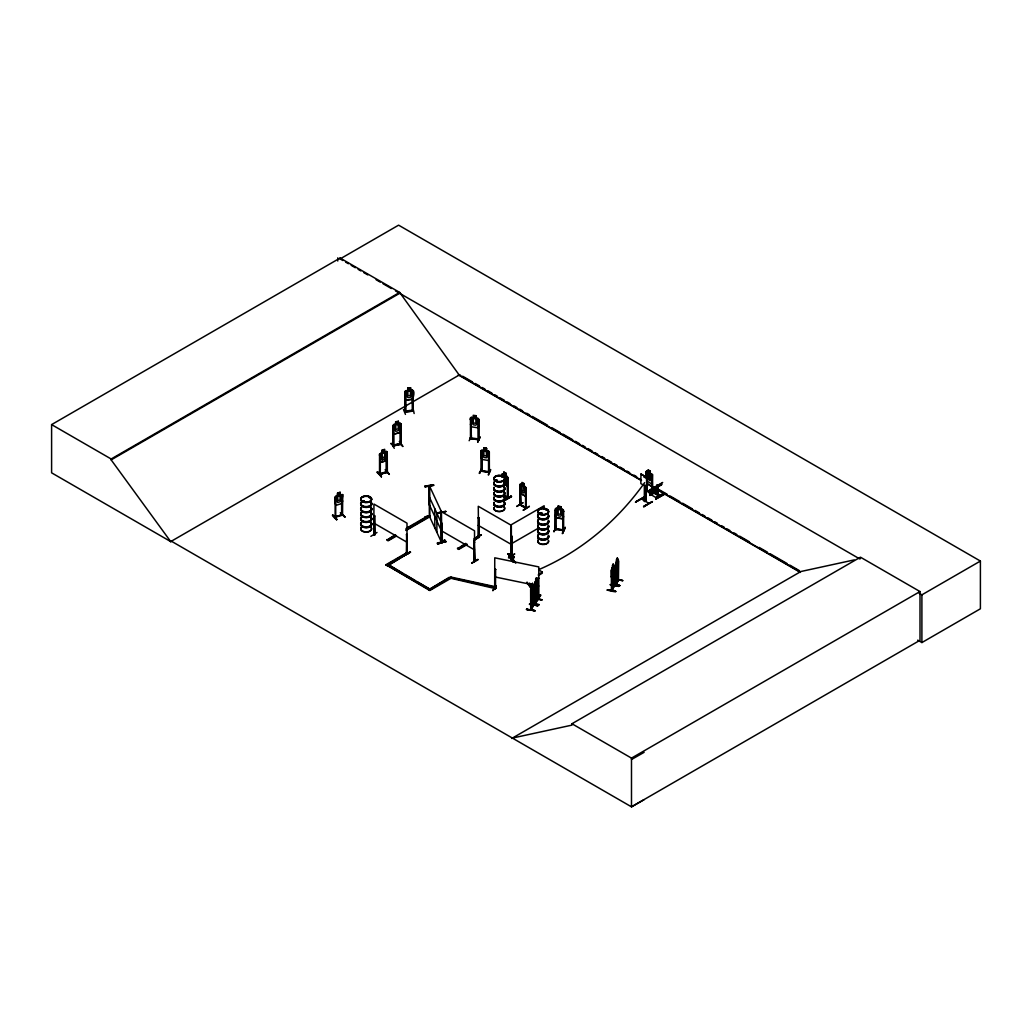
<?xml version="1.0" encoding="UTF-8"?>
<svg xmlns="http://www.w3.org/2000/svg" width="1032" height="1032" viewBox="0 0 1032 1032"><rect width="100%" height="100%" fill="white"/><g stroke="black" fill="none" stroke-linecap="round" stroke-linejoin="round"><path stroke-width="1.5" d="M647.129 481.002L646.845 490.69L646.251 487.156M646.277 477.635C644.897 476.126 647.954 468.889 646.213 472.088L646.213 476.81L644.858 477.61M646.509 487.014C643.439 490.252 653.875 497.102 652.714 492.2L651.682 491.993L652.714 492.2M646.535 477.481L646.561 471.121M646.845 490.69L646.303 471.276M386.42 453.267L386.471 472.54L386.42 453.267L387.129 453.061L387.168 472.101L379.466 474.385L380.253 473.688M533.428 590.988C534.137 592.458 530.448 600.611 530.719 595.709M613.872 574.527C615.394 565.575 612.105 583.39 611.37 576.359M649.773 490.458L649.438 492.496L658.055 487.517L649.438 492.096M526.552 609.435C552.546 613.343 508.957 606.777 535.015 610.686M526.681 609.138L535.028 610.75M530.848 603.294L539.181 604.881M530.861 602.985L539.181 604.546M607.268 590.149C612.324 588.176 623.689 594.522 607.28 590.085M607.397 589.865L615.743 591.478M611.434 584.28L619.909 585.621L611.576 583.648M611.563 584.009L619.884 585.608L611.434 584.306M533.738 586.137L533.505 605.707L533.054 584.331L530.629 589.388L530.719 609.938L533.802 604.507L533.802 605.294M537.337 599.308L535.234 604.133L535.169 584.499M535.479 603.668L535.518 603.023M537.298 599.76L537.982 599.399L538.033 578.372L538.885 578.346L538.033 578.372M537.93 599.399L535.208 604.081L535.711 578.784C537.724 575.069 537.595 586.318 535.737 588.201L535.285 587.118M614.311 585.66L611.447 590.549M612.015 590.278L614.453 585.957L614.156 566.8L613.885 586.382L614.479 585.97M613.859 585.57L614.517 585.234L614.156 585.892M618.052 579.829L618.684 579.378L615.601 584.809L615.549 564.233L616.504 561.872M618.62 561.008L618.349 580.59L618.31 559.55C616.388 561.718 618.323 555.629 616.452 559.525L615.898 584.86L618.684 580.074M363.548 501.41L364.128 501.139L362.916 501.358M363.019 501.41C362.529 499.72 364.593 501.371 363.29 501.204M364.103 501.268L363.29 500.597M369.637 497.85L369.34 497.218M400.971 444.328L399.977 444.328L400.674 443.412L400.803 444.147L392.702 445.94L393.605 445.05M399.977 443.631L393.502 445.024M496.869 480.68L495.592 480.628M495.541 480.461L496.65 480.061L496.96 480.938M501.991 477.055L502.778 476.797L502.132 477.248M502.674 476.861L502.907 476.978M541.748 512.762A5.457 3.148 0 0 0 539.31 513.588L541.091 513.394M539.71 513.755L541.065 513.433M545.902 509.989L546.728 509.782M546.044 509.782L546.573 509.615M530.719 589.401L531.622 584.654C533.26 580.835 533.57 592.097 531.57 594.058L531.119 592.961M535.118 591.646L537.298 587.918C539.878 574.45 531.893 607.306 535.208 582.164M611.873 590.627L612.247 567.703L611.344 570.115L611.434 590.652M531.622 584.654L531.016 609.989L533.763 605.255M507.667 554.055C510.505 551.836 520.928 563.433 507.705 553.99M514.168 557.409L507.925 553.849L514.207 557.332M616.246 583.686L615.562 584.06L616.246 584.383L616.168 565.278M335.826 517.277L335.671 516.426M342.624 515.084L341.979 515.355M335.103 503.293L335.181 496.998L335.981 496.018L342.676 494.599L341.824 503.526L335.877 505.383L335.181 503.255M341.824 503.526L342.676 500.907M387.245 458.053L386.355 460.646L380.395 462.465L379.647 460.285M387.284 458.092L386.407 460.698L380.395 462.465M429.389 516.529L429.996 516.851M525.959 494.212L525.391 496.147L526.101 494.225M651.566 483.737L652.25 481.854L651.618 483.84L646.909 481.041M395.669 421.83L395.759 424.229L395.63 421.778L398.352 421.224L398.262 423.675L399.603 424.165L399.603 428.551L398.262 430.718L395.759 431.286L394.405 429.699L394.405 425.313L395.759 424.229L393.798 424.539L392.986 425.61L392.947 431.866L393.811 434.059L400.106 432.666L401.035 430.125M503.861 484.072L507.202 485.956L507.899 483.931M429.144 485.866L429.209 504.893M441.283 511.924L441.541 542.6L441.412 511.395M336.613 519.818C333.8 513.936 328.795 513.201 336.651 519.767M336.987 519.341L332.743 514.878M413.303 396.894L412.349 399.268L405.847 399.952M387.322 471.637L386.678 471.843M377.467 471.83L377.041 472.359L381.427 476.745L377.454 471.843L381.376 476.668M390.728 443.747L391.18 443.27L394.276 448.301M478.693 419.315L478.706 439.851L478.784 419.302L477.803 418.321L471.327 417.341L470.463 417.986L471.302 426.809L477.829 427.79L478.758 425.661M477.829 427.79L478.784 425.61M563.64 516.606L562.659 518.838L556.145 517.832L555.306 515.303L556.171 517.78M516.838 506.493L523.095 502.61L516.903 506.183M370.849 536.356L377.015 532.46M442.225 523.495L441.451 523.301L442.225 523.495L442.289 542.626L441.67 542.264C427.248 549.721 457.537 532.809 438.368 543.967M481.041 534.873L475.184 538.536M563.614 530.616L555.164 529.506L555.332 510.26L556.106 510.376L556.106 529.648L555.319 529.584L555.306 509.008L556.196 508.312L562.621 509.382L563.614 510.35L563.64 530.822M556.106 510.376L555.255 510.427M560.84 506.738L558.08 506.248L560.84 506.738L560.75 509.15L562.13 510.143L562.13 514.529L560.75 516.193L558.157 515.794L556.764 513.704L556.764 509.318L558.157 508.75L558.08 506.248L558.067 508.66L556.171 508.363M562.634 509.369L560.84 509.086L560.866 506.686M562.788 511.588L563.627 511.537L562.788 511.588L562.763 530.732L563.433 530.848M556.338 526.578L553.952 531.803L556.222 526.913M555.164 528.81C556.712 528.062 555.951 530.371 556.042 528.99M555.242 528.642L563.704 529.919L562.814 530.487M562.969 530.5L562.866 511.421M562.543 532.783C570.593 515.678 557.112 545.09 564.93 528.255M562.543 533.183L564.878 527.933M403.46 409.498L405.447 414.387M471.327 417.341L470.54 418.076M471.185 419.521L470.424 419.392L471.185 419.521L471.185 438.613M470.437 424.333L471.392 426.68M476.01 418.025L476.01 415.677L473.211 415.29L473.301 417.728L471.921 418.295L471.921 422.681L473.301 424.784L475.894 425.197L477.274 423.533L477.274 419.147L475.894 418.141L475.92 415.741M477.803 418.321L478.667 419.366M478.01 420.437L478.771 420.553L478.01 420.437L478.126 439.49M469.134 440.716L471.547 435.955M470.489 437.839C472.282 438.213 469.857 436.846 470.476 438.561L470.463 417.986M477.842 439.18L478.861 438.961L471.147 437.929M477.945 439.709L478.771 438.948M477.713 441.825L480.009 436.91L477.764 442.148M477.648 442.186L480.048 437.22M481.725 452.145L480.964 452.029L481.725 452.145L481.738 471.276M480.989 456.957L481.841 459.433L488.355 460.478L489.297 458.285M486.536 448.352L483.789 447.862L483.853 450.352L482.46 450.92L482.46 455.305L483.853 457.408L486.433 457.821L487.826 456.157L487.826 451.771L486.433 450.765L486.459 448.365L483.853 448.004M486.536 450.713L486.562 448.301M488.355 450.945L489.207 452.003L489.323 472.45L489.323 451.926L488.355 450.945L481.867 449.965L480.989 450.662L481.028 471.185L489.129 472.45M488.549 453.061L489.323 453.177L488.549 453.061L488.549 472.359M482.021 468.205L479.274 473.378L482.034 468.18M479.622 473.391L482.086 468.18M481.892 470.386C479.222 471.74 482.705 469.973 481.144 470.244M481.738 470.579L489.323 471.753M488.652 472.14L489.233 471.74M490.652 469.895L488.652 474.836M488.188 474.81L490.535 469.534M649.696 490.355L649.786 492.69L658.029 487.543M374.564 534.408L373.868 534.008L374.719 534.228M407.214 553.642L406.66 534.305L406.363 553.513L407.008 553.836L407.008 523.147L373.932 504.055L373.855 534.744L374.564 535.105L374.719 515.845L373.932 515.652L374.719 515.845M441.09 511.395L441.386 542.355M478.487 517.742L478.19 536.962L478.9 537.324L479.042 518.064L478.268 517.87L479.042 518.064M473.998 560.531L474.797 560.634M507.383 497.953C506.054 495.025 513.11 500.559 503.861 495.657M508.195 497.437L503.861 495.167M511.034 555.603L511.859 555.332L511.64 536.111L510.776 536.64L510.776 555.809L511.924 554.597L511.24 554.997M510.698 555.732L511.433 554.958M519.896 504.932L520.812 505.1L519.96 485.801L520.515 486.124M520.102 504.738L526.32 508.286L525.817 507.254M496.095 585.944L492.806 590.704L495.708 585.931M404.712 411.858C417.225 411.007 415.083 409.123 404.789 411.355M531.712 584.783L532.254 583.841L531.712 585.57M535.892 578.939L536.434 577.985L535.892 579.713M533.131 584.447L532.499 585.557L532.525 583.08M537.466 599.927L540.394 594.767L540.832 595.245L537.466 599.927L537.311 578.5L535.131 582.203L535.802 581.145M536.666 579.7L537.311 578.5M531.287 590.407L531.351 609.564L530.693 609.809M537.337 599.811L537.62 580.229L537.685 599.863L540.433 595.064M537.814 605.836L529.597 604.068M533.776 598.212L542.097 599.798L533.634 598.108M530.693 609.125L531.351 608.777M531.029 608.906L533.17 605.165M537.504 598.663L534.899 604.081L534.899 583.557M612.428 565.51L612.969 564.568L612.428 566.297M617.381 558.08L616.594 560.441L617.136 558.712M612.363 567.742L613.24 563.795L613.214 566.271L613.859 565.072L611.757 568.748M615.846 562.93L618.026 559.215M611.718 571.083L611.821 590.614M614.272 586.344L614.453 566.865M617.923 568.619L615.82 572.36L618.013 568.632M610.312 584.783L618.632 586.37M614.337 579.223L622.825 580.552L614.337 578.836M611.744 589.427L612.002 590.227M613.885 585.879L612.028 589.685M616.246 584.383L615.885 565.226M400.055 443.605L400.287 444.495M400.893 443.631L400.119 443.812M400.997 444.289L400.803 425.055L400.055 425.21L400.081 444.495M494.857 569.251L495.605 569.406L494.857 569.251L494.728 588.55L495.515 588.704L496.25 586.898L451.048 577.082L429.789 589.943L386.033 564.685L429.789 590.536L450.455 578.604L451.048 577.082M493.206 590.42L496.173 585.621M429.957 589.053L449.243 577.907L495.502 588.653L494.818 587.853M537.956 596.947L538.91 596.702L538.975 597.463L537.956 597.438L538.136 578.204M537.517 599.553L540.394 594.767M496.25 586.898L495.644 587.827L449.243 577.314L428.577 589.84M369.882 497.605L368.966 497.527M539.452 513.394L540.11 512.943M540.11 513.613L540.407 513.226M337.606 492.999L336.484 501.023L337.735 502.494L340.083 501.733L341.347 499.449L341.347 495.063L340.083 494.689L340.173 492.238L337.606 492.999L337.658 495.399L335.142 497.05L335.181 517.548L335.632 516.413L334.82 516.671M386.342 471.882L379.518 474.565L379.557 454.015L382.253 452.442L380.963 453.693L380.963 458.066L382.253 459.575L384.639 458.866L385.916 456.608L385.916 452.222L384.639 451.822L387.284 451.784L386.303 451.268L379.686 454.067M393.063 425.623L393.876 424.655M530.964 608.764L530.925 609.486M611.679 589.478L612.066 590.291M405.615 411.265L404.725 411.136L405.718 411.433M405.615 411.962L405.576 392.676L405.563 411.729M618.258 580.087L616.207 583.828M511.124 555.474L511.085 524.837L544.161 505.745L544.161 508.931M511.833 555.384L511.64 536.111M341.863 496.237L342.547 496.018L341.708 496.082L341.631 515.2L342.482 514.929M406.04 530.487L429.467 516.967L429.48 485.711L429.647 516.967L429.776 515.768M441.283 542.174L442.315 541.903L441.399 541.736M555.371 509.111L556.235 508.389M363.961 501.294L363.29 501.513M495.618 480.344L496.573 480.112M496.727 480.809L496.495 480.061M497.037 480.744L495.799 480.835M540.639 513.497L539.672 513.175M501.81 474.191L503.926 474.63L503.926 472.282M555.242 529.339L556.029 529.429M503.861 472.166L505.912 473.327L503.861 472.166L503.861 475.455L505.783 476.539M503.861 481.725L505.783 482.808L506.802 481.505L505.912 473.327M502.416 473.856L507.976 477.674L507.976 498.262L503.642 495.786M507.202 485.956L503.668 483.802M407.227 534.628L406.44 534.421M507.357 478.809L508.131 479.003L507.357 478.809L507.692 497.772M406.376 552.984C408.259 553.242 405.305 551.927 406.995 553.887M410.607 552.197L404.093 555.616L410.297 551.668M404.093 555.616L410.349 552.017L404.131 555.242M505.345 500.146C524.411 489.245 492.122 507.241 511.253 496.392M505.048 499.63L511.188 496.005L505.048 499.927M441.386 541.658L442.238 541.877M442.599 541.658L444.573 540.097M442.199 542.535L441.799 541.568M478.809 536.627L478.203 536.227L478.9 536.627M474.888 538.472L481.338 534.963M479.042 537.091L478.461 536.098M473.959 561.24L474.178 541.955L474.81 561.369L473.894 561.124L474.591 561.524L474.527 530.796L441.451 511.704M474.733 542.264L473.959 542.071M511.859 536.24L511.085 536.434M510.982 536.524L511.55 536.833L510.776 536.64M473.894 560.634L474.398 561.485M471.663 562.93L477.816 559.318M471.701 563.266L478.087 559.795M514.607 553.836L508.428 557.835L514.633 554.158M171.467 541.245L170.796 541.645L51.6 472.824L51.6 424.603L340.096 258.039L399.655 292.417L459.214 375.029L641.543 480.293M340.096 258.039L340.096 258.929L398.597 225.157L980.4 561.06L980.4 608.79L921.899 642.562L917.719 640.137M51.6 424.603L111.159 458.982L399.655 292.417M644.123 799.645L631.494 806.843L171.389 541.207L170.706 541.594L111.159 459.872L399.655 293.307M170.706 541.594L459.885 374.642M396.391 536.06L388.122 540.832L386.923 540.136L395.192 534.769M406.208 528.397L428.254 515.678L429.467 516.374L406.04 529.893M388.303 539.336L395.192 535.363M406.208 529.003L414.477 524.23M417.238 522.631L428.254 516.271L429.467 516.967M386.923 539.543L388.122 540.239L396.391 535.466M524.062 485.904L526.101 487.917L526.088 508.441L519.947 504.919L519.922 484.434L522.089 484.847M386.033 564.685L406.698 552.752L407.911 553.449L388.625 565.188M386.033 565.278L392.921 561.305M395.682 559.718L406.698 553.346L407.911 554.042M407.911 553.449L387.245 565.975M525.314 486.704L526.023 487.955L526.01 508.441M525.469 488.987L526.243 489.181L525.469 488.987L525.894 508.402M520.554 493.438L525.391 496.147L520.554 493.438L519.986 490.69L520.618 493.399M519.986 504.261C521.805 505.087 518.903 502.868 520.386 505.216M525.404 507.538L520.58 504.764L525.933 507.68M525.688 495.218L525.494 508.131M523.43 510.324L529.339 506.222M523.147 510.092L529.351 506.557M466.967 544.651L458.698 549.424L457.498 548.727L465.767 543.361M474.023 538.588L478.164 536.201L479.364 536.898L473.856 540.678M461.627 546.341L464.387 544.754M475.404 538.382L478.164 536.795L479.364 537.491M457.498 548.134L458.698 548.831L466.967 544.058M473.856 540.084L479.364 536.898M511.085 543.928L538.652 528.023M640.962 473.998L647.038 477.648L647.167 487.117L647.038 477.648L640.962 473.998L640.833 483.608L647.167 487.117M648.38 470.153L648.38 472.501L647.296 472.733L647.296 477.119L648.315 479.583L650.212 480.68L651.231 479.39L651.231 475.004L650.212 473.636L650.276 471.25L648.238 470.076L650.276 471.25L650.341 473.559M646.213 472.088L646.277 476.849M644.265 477.261L645.555 476.513L645.555 477.803M644.342 477.313L645.555 476.616M651.656 474.32L652.314 475.597M652.056 474.32L651.682 493.593L652.056 474.32L652.663 493.76L646.509 490.213L647.103 490.535M652.366 493.993L652.663 474.668M647.154 489.013L646.174 488.82L647.206 489.013L646.858 490.806L647.206 489.013M646.858 490.406L652.03 492.986M656.791 494.354L657.087 485.001L657.771 494.947L657.423 485.595L658.119 485.595L658.119 494.754M649.438 490.11L662.686 482.46M649.36 490.458L650.134 490.11L649.36 492.445L649.36 490.458L661.706 483.428M661.396 484.408L649.438 491.297L661.706 484.614M649.76 491.451L661.68 484.576M649.36 492.445L650.56 492.341L650.56 490.355L650.56 492.341M644.278 497.54C642.536 498.017 625.457 508.17 643.955 496.973M644.278 497.14L635.686 501.745M656.249 497.785L649.683 493.851M649.683 494.057L656.597 490.123M656.971 490.239L649.992 494.263L650.018 495.45L649.85 493.76M649.683 495.244L653.837 492.845M649.992 495.399L656.971 491.438M646.071 499.591L644.265 499.978L644.265 501.178M644.858 485.569L644.858 501.526L646.071 500.778L646.071 484.872M644.858 501.526L646.161 500.778L645.555 500.43M656.197 498.985L664.492 494.251L664.492 493.064L655.875 497.63L656.223 499.024L656.223 497.63M656.197 497.85L664.492 493.064L664.466 494.212L655.875 498.83M643.594 506.286C662.596 496.031 645.245 505.525 643.929 506.88M643.594 506.686L652.198 501.72M538.343 574.398L542.277 572.115L538.601 569.703A339.476 283.439 72.6 0 0 644.652 482.615M538.343 575.482L542.277 573.212L542.277 572.115M511.717 738.473L800.897 571.509L854.173 559.925M512.388 738.073L571.947 725.122L571.947 723.742L860.443 557.177L920.002 591.555L920.002 640.279L631.494 806.843L631.494 758.12L920.002 591.555M860.443 558.557L859.772 558.957L395.501 290.908M919.138 593.232L921.899 594.832L980.4 561.06M631.494 759.513L644.123 752.315M342.495 514.465L341.631 514.504L342.508 514.491M341.721 515.162L341.708 496.082M386.484 471.611L387 471.43M363.019 500.649L362.683 501.488M563.511 530.125L556.183 528.99M470.528 437.581L471.34 437.736M478.655 439.825L470.489 438.536M488.549 471.456L489.323 471.572M494.857 587.647L495.605 587.801M494.857 588.343L495.605 588.498M538.24 596.586L538.872 596.935M538.111 597.502L538.872 597.631L538.781 566.916L494.754 557.809L494.676 588.524L495.502 588.653L495.605 569.406M335.594 498.056L334.91 498.288L335.748 498.211L335.71 517.38L335.052 517.522M340.418 512.801L345.114 517.084L340.844 512.659M335.671 516.632L341.773 514.865L335.181 516.851M334.91 517.38L342.547 515.11M382.253 461.923L382.201 450.133L384.678 449.32L384.639 461.214M382.253 453.306L384.639 452.597M382.253 457.692L384.639 456.983M380.176 455.086L379.466 455.293L380.305 455.241L380.266 474.41L380.305 455.241M386.548 453.422L387.129 453.061M385.297 469.947L389.361 474.385L385.723 469.818M389.322 474.372L385.349 469.56M512.375 561.511L508.699 555.616L510.285 555.255L515.794 563.201M533.467 591.375L537.143 596.664L538.717 596.303L529.545 583.067M533.467 591.968L537.143 597.27L538.807 596.702M342.276 514.942L342.405 495.863M392.895 446.095L393.631 445.927L393.527 426.668L392.792 426.835L392.818 446.108L400.906 444.302L400.997 423.752L398.313 423.533L398.352 421.224M393.837 424.591L400.081 423.197M393.631 426.835L392.792 426.835M393.811 434.059L400.106 432.666M402.583 446.482L399.358 441.451L402.957 446.43M399.977 443.825L392.857 445.437M380.137 473.482L386.587 471.83M555.887 526.862L554.055 531.467M502.829 474.875L503.861 474.668M507.499 497.734L507.563 478.68M374.087 533.892L374.371 535.066M429.738 515.742L429.944 516.851M429.944 516.916L425.184 516.774L429.531 516M425.171 516.8L429.944 516.219M441.812 532.615L441.309 523.018M437.478 542.884C463.471 538.42 419.96 546.663 445.914 541.516M437.478 543.232L445.927 541.839M379.699 474.539L387.348 472.282L387.245 451.732M433.569 485.479C407.498 489.516 451.268 482.473 424.978 486.175M433.453 484.859L424.965 486.111L425.094 486.769M445.721 511.279L437.245 512.956L445.837 511.575M437.245 512.956L445.85 511.55M392.921 446.134L392.702 445.256M412.619 410.555L413.38 411.123L404.854 412.026L404.905 391.502L407.821 390.431L407.73 388.019L410.581 387.761L410.581 390.122M407.846 388.135L410.555 387.71L410.478 390.199L411.897 390.831L411.897 395.217L410.478 397.255L407.846 397.526L406.427 395.798L406.427 391.412L407.846 390.483L407.73 388.019M410.465 390.148C415.638 388.445 413.767 396.623 412.439 399.397L405.795 400.094L404.918 397.849M412.374 390.006L405.86 390.689L405.008 391.58L405.008 397.836M405.628 392.844L404.854 392.934M412.465 391.941L412.529 411.252L412.465 391.941L413.239 391.863M413.148 410.246L412.555 410.53M414.155 413.522L413.032 408.453M478.577 536.859L478.268 506.273L511.343 525.365L511.408 556.093M404.879 411.342L404.879 412.039M617.291 560.402L617.291 567.458L616.452 568.929L616.001 567.832M613.124 566.258L613.124 573.302L612.273 574.772L611.821 573.689M413.148 410.942L413.303 390.638M393.605 445.747L393.527 426.668M340.483 512.711L344.765 517.135M496.095 480.86L496.727 480.138M538.665 597.644L533.221 588.95M481.157 470.915L489.297 472.243M429.299 486.214L429.776 486.911L429.57 485.801M556.235 517.716L562.621 518.696M618.31 559.55L618.052 580.526L618.62 580.1M614.143 565.407L614.169 586.434M615.601 570.58L615.91 572.386M611.434 576.437L611.37 570.09M614.363 579.12L622.696 580.706M618.645 586.408L610.17 584.68L618.516 586.266M533.66 598.392L541.981 599.992M494.754 576.901L538.781 586.008M451.048 577.688L454.17 578.359M457.279 579.042L496.25 587.505M496.495 480.306L497.179 480.461M488.484 471.65L488.381 472.308M507.899 498.262L507.899 477.661L507.176 476.474M505.783 475.675L507.215 476.487M503.861 479.841L505.783 480.925M503.642 495.296L507.28 497.192M474.527 561.485L474.178 541.955M374.719 534.924L374.152 515.523M407.227 553.694L406.66 534.305M340.096 258.929L342.869 260.528M345.643 262.128L348.416 263.728M351.177 265.327L355.33 267.727M358.104 269.326L360.877 270.926M363.651 272.525L367.805 274.925M376.112 279.724L380.266 282.123M383.04 283.723L391.347 288.509M646.858 471.624L652.405 474.81M656.739 485.208L657.423 485.208L657.371 488.252M462.671 376.241L472.411 381.866M475.197 383.478L479.377 385.891M482.15 387.49L484.937 389.103M487.723 390.702L491.903 393.115M494.689 394.727L497.463 396.34M500.249 397.939L504.429 400.352M507.215 401.964L509.989 403.564M514.168 405.976L516.955 407.588M519.741 409.188L522.514 410.8M526.694 413.213L529.481 414.812M532.267 416.425L547.579 425.261M551.746 427.674L560.105 432.498M562.879 434.098L572.631 439.722M575.404 441.335L579.584 443.747M582.37 445.347L585.157 446.959M587.943 448.572L592.11 450.971M594.896 452.584L597.683 454.196M601.85 456.596L604.636 458.208M607.422 459.82L611.602 462.233M614.388 463.832L617.162 465.445M619.948 467.045L624.128 469.457M626.914 471.069L629.688 472.669M633.867 475.081L636.654 476.694M658.919 489.542L667.278 494.367M670.052 495.979L679.804 501.604M682.578 503.203L692.33 508.841M695.104 510.44L699.283 512.852M702.07 514.465L704.856 516.065M707.642 517.677L711.809 520.089M714.596 521.689L717.382 523.301M721.549 525.714L724.335 527.313M727.121 528.926L729.908 530.525M734.087 532.938L736.861 534.55M739.647 536.15L749.387 541.787M759.139 547.412L767.486 552.223M770.272 553.836L786.977 563.472M789.751 565.085L799.503 570.709M658.287 489.478L658.287 490.677L657.965 489.323M664.466 493.077L655.9 497.682L655.9 498.817M647.103 483.505L800.213 571.909M458.298 374.9L641.233 480.512M646.819 483.737L653.798 487.775M657.99 490.187L800.419 572.425M520.605 484.072L525.275 486.769M478.268 525.365L511.343 544.457M441.451 530.796L474.527 549.888M373.932 523.147L407.008 542.239M402.222 573.237L388.445 564.685L429.789 589.143L417.38 581.983M404.983 574.824L414.632 580.397M571.947 723.742L631.494 758.12M342.598 494.663L340.044 494.638L340.044 492.29M400.016 423.223L400.945 423.868M429.531 485.711L429.299 486.911M441.477 512.143L441.115 511.446M511.55 555.913L511.55 536.833M441.399 542.432L442.083 542.755L442.018 523.624M382.124 450.068L382.163 452.468M379.557 454.015L380.46 462.375M377.415 472.153L381.427 476.745M477.932 439L477.842 439.684M514.878 562.466L510.285 555.255M529.545 583.66L531.39 586.305M508.699 555.616L513.291 562.234M527.042 582.1L531.635 588.717M527.042 582.693L530.719 587.995M400.803 425.055L400.055 425.21M429.415 485.775L441.515 511.859M429.505 497.36L440.935 521.986M429.415 504.867L441.515 530.951M429.505 516.452L441.606 542.535M478.861 439.658L470.502 438.316L470.618 437.594M393.037 431.827L393.876 433.969M611.46 576.372L611.77 578.113M433.556 485.156L425.081 486.433M921.899 594.832L921.899 642.562M664.144 492.857L664.144 494.057M650.044 490.058L649.876 492.741M648.818 503.268L641.569 499.049M648.315 470.037L648.315 472.54M646.226 488.82L646.226 490.381M645.555 486.162L645.555 500.481M644.342 485.259L644.342 501.178M618.026 579.713L618.026 580.41M617.407 557.938L617.407 560.299M533.312 584.744L533.17 605.655M529.481 603.965L537.943 605.681L529.455 604.352M520.734 492.367L520.799 505.125M519.986 484.395L519.96 504.971M505.783 473.404L505.783 485.156M481.802 451.977L481.815 471.25M481.106 450.649L481.106 456.905M478.835 518.193L478.9 537.324M471.263 419.353L471.276 438.626M436.884 513.265L436.884 532.357M434.807 508.776L434.807 527.868M374.5 515.974L374.564 535.105M342.547 494.612L342.508 515.187M337.761 257.858L337.761 261.019M111.159 458.982L111.159 459.872M548.521 520.825A5.547 3.199 0 0 1 542.445 524.837A5.547 3.199 0 0 1 538.369 520.051M548.443 521.147A5.457 3.148 0 0 1 542.458 525.082A5.457 3.148 0 0 1 538.446 520.386M548.418 525.262A5.431 3.135 0 0 1 542.458 529.184A5.431 3.135 0 0 1 538.459 524.501M548.456 525.559A5.47 3.161 0 0 1 542.458 529.506A5.47 3.161 0 0 1 538.433 524.798M548.521 515.561A5.547 3.199 0 0 1 542.445 519.56A5.547 3.199 0 0 1 538.369 514.787M539.246 514.13A5.547 3.199 0 0 1 541.736 513.291M548.443 520.257A5.457 3.148 0 0 1 542.458 524.204A5.457 3.148 0 0 1 538.446 519.509M548.456 515.871A5.47 3.161 0 0 1 542.458 519.818A5.47 3.161 0 0 1 538.433 515.11M539.297 514.465A5.47 3.161 0 0 1 541.748 513.639M548.521 520.554A5.547 3.199 0 0 1 542.445 524.553A5.547 3.199 0 0 1 538.369 519.78M548.521 515.29A5.547 3.199 0 0 1 542.445 519.289A5.547 3.199 0 0 1 538.369 514.517M539.246 513.859A5.547 3.199 0 0 1 541.736 513.02M548.443 514.994A5.457 3.148 0 0 1 542.458 518.941A5.457 3.148 0 0 1 538.446 514.233M548.521 535.84A5.547 3.199 0 0 1 542.445 539.839A5.547 3.199 0 0 1 538.369 535.066M548.443 536.163A5.457 3.148 0 0 1 542.458 540.097A5.457 3.148 0 0 1 538.446 535.402M548.418 540.278A5.431 3.135 0 0 1 542.458 544.199A5.431 3.135 0 0 1 538.459 539.517M548.431 526.036A5.444 3.148 0 0 1 542.458 529.971A5.444 3.148 0 0 1 538.446 525.275M548.456 540.575A5.47 3.161 0 0 1 542.458 544.522A5.47 3.161 0 0 1 538.433 539.813M548.456 525.765A5.482 3.161 0 0 1 542.458 529.726A5.482 3.161 0 0 1 538.42 525.004M548.521 530.577A5.547 3.199 0 0 1 542.445 534.576A5.547 3.199 0 0 1 538.369 529.803M548.443 535.273A5.457 3.148 0 0 1 542.458 539.22A5.457 3.148 0 0 1 538.446 534.524M548.456 530.887A5.47 3.161 0 0 1 542.458 534.834A5.47 3.161 0 0 1 538.433 530.125M548.521 535.569A5.547 3.199 0 0 1 542.445 539.568A5.547 3.199 0 0 1 538.369 534.795M548.521 530.306A5.547 3.199 0 0 1 542.445 534.305A5.547 3.199 0 0 1 538.369 529.532M548.443 530.009A5.457 3.148 0 0 1 542.458 533.957A5.457 3.148 0 0 1 538.446 529.248M370.978 507.68A5.547 3.199 0 0 1 366.179 512.478A5.547 3.199 0 0 1 361.381 507.68M370.914 508.015A5.457 3.148 0 0 1 366.179 512.736A5.457 3.148 0 0 1 361.458 508.015M370.914 512.13A5.457 3.148 0 0 1 366.179 516.851A5.457 3.148 0 0 1 361.458 512.13M370.914 512.427A5.47 3.161 0 0 1 366.179 517.174A5.47 3.161 0 0 1 361.445 512.427M370.978 502.416A5.547 3.199 0 0 1 366.179 507.215A5.547 3.199 0 0 1 361.381 502.416M370.914 507.125A5.457 3.148 0 0 1 366.179 511.859A5.457 3.148 0 0 1 361.458 507.125M370.914 502.739A5.457 3.148 0 0 1 366.179 507.473A5.457 3.148 0 0 1 361.458 502.739M370.978 507.409A5.547 3.199 0 0 1 366.179 512.207A5.547 3.199 0 0 1 361.381 507.409M370.978 502.145A5.547 3.199 0 0 1 366.179 506.944A5.547 3.199 0 0 1 361.381 502.145M370.914 501.862A5.457 3.148 0 0 1 366.179 506.583A5.457 3.148 0 0 1 361.458 501.862M370.978 522.695A5.547 3.199 0 0 1 366.179 527.494A5.547 3.199 0 0 1 361.381 522.695M370.914 523.03A5.457 3.148 0 0 1 366.179 527.752A5.457 3.148 0 0 1 361.458 523.03M370.914 527.146A5.457 3.148 0 0 1 366.179 531.867A5.457 3.148 0 0 1 361.458 527.146M370.914 512.904A5.457 3.148 0 0 1 366.179 517.638A5.457 3.148 0 0 1 361.458 512.904M370.927 527.429A5.482 3.161 0 0 1 366.179 532.177A5.482 3.161 0 0 1 361.432 527.429M370.927 512.646A5.482 3.161 0 0 1 366.179 517.38A5.482 3.161 0 0 1 361.432 512.646M370.978 517.432A5.547 3.199 0 0 1 366.179 522.231A5.547 3.199 0 0 1 361.381 517.432M370.914 522.14A5.457 3.148 0 0 1 366.179 526.875A5.457 3.148 0 0 1 361.458 522.14M370.914 517.754A5.457 3.148 0 0 1 366.179 522.489A5.457 3.148 0 0 1 361.458 517.754M370.978 522.424A5.547 3.199 0 0 1 366.179 527.223A5.547 3.199 0 0 1 361.381 522.424M370.978 517.161A5.547 3.199 0 0 1 366.179 521.96A5.547 3.199 0 0 1 361.381 517.161M370.914 516.877A5.47 3.161 0 0 1 366.179 521.612A5.47 3.161 0 0 1 361.445 516.877M503.99 481.312A5.457 3.148 0 0 1 499.965 486.007A5.457 3.148 0 0 1 493.98 482.073M503.99 487.452A5.47 3.161 0 0 1 499.965 492.161A5.47 3.161 0 0 1 493.98 488.213M504.055 487.13A5.547 3.199 0 0 1 499.978 491.903A5.547 3.199 0 0 1 493.902 487.904M504.055 486.859A5.547 3.199 0 0 1 499.978 491.632A5.547 3.199 0 0 1 493.902 487.633M503.99 486.575A5.457 3.148 0 0 1 499.965 491.271A5.457 3.148 0 0 1 493.98 487.336M504.055 481.854A5.547 3.199 0 0 1 499.978 486.64A5.547 3.199 0 0 1 493.902 482.628M504.055 481.583A5.547 3.199 0 0 1 499.978 486.369A5.547 3.199 0 0 1 493.902 482.357M503.99 482.189A5.47 3.161 0 0 1 499.965 486.898A5.47 3.161 0 0 1 493.98 482.95M503.99 491.877A5.47 3.161 0 0 1 499.965 496.586A5.47 3.161 0 0 1 493.98 492.638M503.977 491.567A5.444 3.148 0 0 1 500.662 496.173A5.444 3.148 0 0 1 493.812 493.141M504.003 491.683A5.482 3.161 0 0 1 499.978 496.405A5.482 3.161 0 0 1 493.967 492.445M503.99 496.327A5.457 3.148 0 0 1 499.965 501.023A5.457 3.148 0 0 1 493.98 497.089M503.99 502.468A5.47 3.161 0 0 1 499.965 507.176A5.47 3.161 0 0 1 493.98 503.229M504.055 502.145A5.547 3.199 0 0 1 499.978 506.918A5.547 3.199 0 0 1 493.902 502.919M504.055 501.875A5.547 3.199 0 0 1 499.978 506.648A5.547 3.199 0 0 1 493.902 502.649M504.055 496.869A5.547 3.199 0 0 1 499.978 501.655A5.547 3.199 0 0 1 493.902 497.643M504.055 496.598A5.547 3.199 0 0 1 499.978 501.384A5.547 3.199 0 0 1 493.902 497.372M503.99 497.205A5.47 3.161 0 0 1 499.965 501.913A5.47 3.161 0 0 1 493.98 497.966M503.99 501.591A5.457 3.148 0 0 1 499.965 506.286A5.457 3.148 0 0 1 493.98 502.352M503.99 506.893A5.47 3.161 0 0 1 499.965 511.601A5.47 3.161 0 0 1 493.98 507.654M504.003 506.699A5.482 3.161 0 0 1 499.978 511.421A5.482 3.161 0 0 1 493.967 507.46M503.977 492.367A5.444 3.148 0 0 1 500.662 496.973A5.444 3.148 0 0 1 493.812 493.941M618.22 565.833L618.039 568.684L618.22 565.833M651.128 480.228L649.36 477.016C648.689 480.228 646.071 477.687 648.922 476.242L647.657 472.824L649.322 475.945C650.07 472.837 652.495 475.494 649.773 476.745L651.128 480.228M532.409 586.318L531.57 592.175L532.409 586.318M536.576 580.461L535.737 586.318L536.576 580.461M613.124 567.045L612.273 572.902L613.124 567.045M617.291 561.189L616.452 567.045L617.291 561.189M524.94 491.735L523.921 493.038L522.024 491.942L521.005 489.465L522.024 482.383L524.062 483.557L524.94 491.735M502.016 475.52L502.584 475.842L502.016 475.52M650.47 490.303L649.786 490.703L650.56 490.355M339.67 492.87L338.161 494.135L339.67 492.87M340.083 495.476L337.735 496.224L337.735 500.61L340.083 499.862L340.083 495.476M384.214 449.991L382.678 451.229L384.214 449.991M397.81 421.817L396.198 422.965L397.81 421.817M398.262 424.462L395.759 425.016L395.759 429.402L398.262 428.848L398.262 424.462M410.014 388.303L408.311 388.471L408.311 389.257L410.014 389.077L410.014 388.303M410.478 390.986L407.846 391.27L407.846 395.656L410.478 395.372L410.478 390.986M560.286 507.125L558.622 506.867L558.622 507.641L560.286 507.899L560.286 507.125M560.75 509.937L558.157 509.537L558.157 513.91L560.75 514.323L560.75 509.937M475.43 416.115L473.765 415.844L473.765 416.631L475.43 416.902L475.43 416.115M475.894 418.928L473.301 418.515L473.301 422.901L475.894 423.313L475.894 418.928M485.982 448.739L484.318 448.469L484.318 449.255L485.982 449.526L485.982 448.739M486.433 451.552L483.853 451.139L483.853 455.525L486.433 455.938L486.433 451.552M505.435 473.611L504.209 472.914L505.435 474.385L505.435 473.611M649.876 471.482L648.651 470.773L649.876 472.269L649.876 471.482M650.212 474.41L648.315 473.314L648.315 477.7L650.212 478.796L650.212 474.41M660.183 495.141L654.327 491.761L654.327 492.961L660.183 496.34L660.183 495.141M659.835 495.347L653.978 491.967L653.978 493.154L659.835 496.534L659.835 495.347M523.585 483.827L522.36 483.131L523.585 484.614L523.585 483.827M523.921 486.769L522.024 485.672L522.024 490.058L523.921 491.155L523.921 486.769M540.433 514.117A5.457 3.148 0 0 0 548.624 511.382A5.457 3.148 0 0 0 540.433 508.66A5.457 3.148 0 0 0 540.433 514.117M540.446 514.555A5.444 3.148 0 0 0 548.611 511.833A5.444 3.148 0 0 0 540.446 509.111A5.444 3.148 0 0 0 540.446 514.555M539.297 513.807A5.482 3.161 0 0 0 548.456 512.388A5.482 3.161 0 0 0 541.748 508.518A5.482 3.161 0 0 0 539.297 513.807M363.445 501.745A5.47 3.161 0 0 0 371.649 499.011A5.47 3.161 0 0 0 363.445 496.276A5.47 3.161 0 0 0 363.445 501.745M363.457 502.197A5.457 3.148 0 0 0 371.636 499.462A5.457 3.148 0 0 0 363.457 496.74A5.457 3.148 0 0 0 363.457 502.197M363.445 501.952A5.482 3.161 0 0 0 371.662 499.204A5.482 3.161 0 0 0 363.445 496.469A5.482 3.161 0 0 0 363.445 501.952M496.534 481.183A5.457 3.148 0 0 0 504.713 478.461A5.457 3.148 0 0 0 496.534 475.726A5.457 3.148 0 0 0 496.534 481.183M496.521 481.389A5.482 3.161 0 0 0 504.738 478.642A5.482 3.161 0 0 0 496.521 475.907A5.482 3.161 0 0 0 496.521 481.389M496.534 481.647A5.444 3.148 0 0 0 504.7 478.925A5.444 3.148 0 0 0 496.534 476.203A5.444 3.148 0 0 0 496.534 481.647"/></g></svg>
